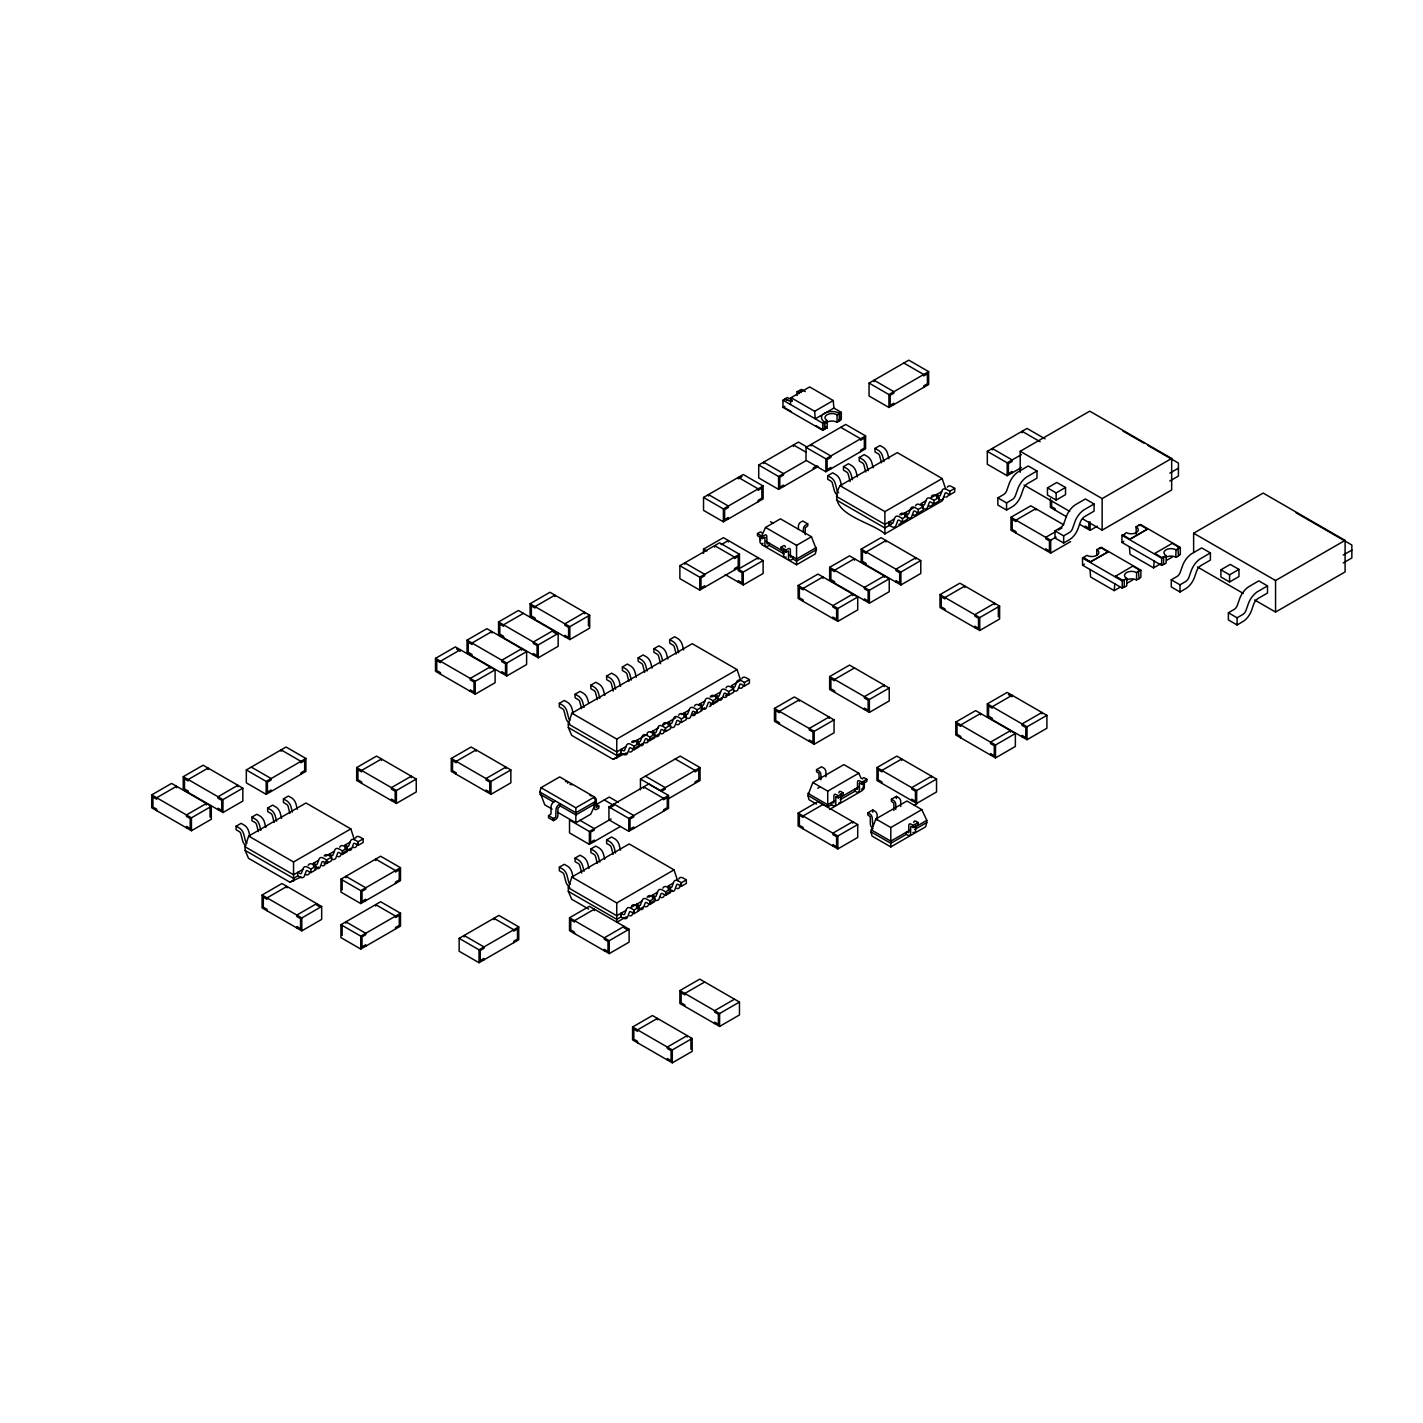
<?xml version="1.0" encoding="UTF-8"?>
<svg xmlns="http://www.w3.org/2000/svg" width="1423" height="1423" viewBox="0 0 1423 1423"><rect width="100%" height="100%" fill="white"/><g stroke="black" fill="none" stroke-linecap="round" stroke-linejoin="round"><path stroke-width="1.5" d="M859.421 783.095L859.367 790.512A4.394 2.544 60 0 1 856.682 792.06L855.045 791.135L840.139 799.726M790.423 404.488L791.046 397.675L809.669 386.931L833.255 400.557L833.878 408.081L841.313 412.368L841.313 419.536L839.463 420.621L839.463 413.453M1089.982 569.485L1090.605 577.009L1114.191 590.616L1114.796 583.821M1129.4 546.734L1130.004 554.259L1153.591 567.866L1154.213 561.053M552.106 809.1L544.813 804.884L539.851 791.988L541.025 787.684L559.701 776.905L594.512 797.005L595.703 803.461L590.741 814.205L575.853 822.814L557.585 812.266M762.23 534.621L765.538 527.453L780.427 518.844L811.466 536.756L816.428 549.669L815.237 553.956L796.56 564.753L761.75 544.653M926.8 822.512L925.608 826.816L890.798 846.916L872.121 836.137L870.929 831.832L875.892 818.937L906.931 801.024L921.819 809.616L926.8 820.377L926.8 822.512L914.687 829.502M301.178 876.924L289.936 882.224L248.491 858.282L245.13 850.403L245.13 846.81L248.669 836.066L305.963 802.999L350.841 828.898L354.38 839.641M626.298 752.927L613.135 759.331L571.69 735.406L568.328 727.527L568.328 723.933L571.868 713.19L692.236 643.694L737.096 669.61L740.636 680.354L731.386 685.69L733.485 686.9A2.33 1.352 60 0 0 735.033 686.526L736.812 681.706A6.706 3.878 60 0 1 741.276 680.656L744.425 682.471L749.387 679.607L749.387 683.182L744.425 686.064L741.116 684.161A2.312 1.334 60 0 0 739.8 684.463L737.79 689.817A6.724 3.878 60 0 1 733.966 690.742L733.557 690.529M588.642 909.03L571.69 899.247L568.328 891.367L568.328 887.774L571.868 877.03L629.162 843.946L674.04 869.862L677.579 880.606M944.054 496.805L942.382 500.754L884.893 533.927C870.68 520.978 823.881 513.881 840.015 485.688L897.308 452.621L942.186 478.537L945.726 489.281M835.835 796.702L835.781 804.12A4.394 2.544 60 0 1 833.095 805.667L831.459 804.742L827.724 806.894L807.873 795.421L812.835 782.525L843.875 764.613L858.763 773.205L861.253 778.577M326.294 860.897L324.96 864.455A6.724 3.878 60 0 1 322.096 865.7M357.813 842.701L356.497 846.24A6.724 3.878 60 0 1 353.153 847.361M633.733 747.111L632.399 750.668A6.724 3.878 60 0 1 629.535 751.913M665.253 728.914L663.918 732.471A6.724 3.878 60 0 1 660.592 733.574M696.79 710.717L695.456 714.257A6.724 3.878 60 0 1 692.129 715.378M633.733 910.969L632.399 914.509A6.724 3.878 60 0 1 629.535 915.754M681.03 883.647L679.696 887.205A6.724 3.878 60 0 1 676.832 888.45M309.342 873.206L309.182 873.562A6.724 3.878 60 0 1 305.376 874.469M340.88 855.01L340.72 855.348A6.724 3.878 60 0 1 337.856 856.593M648.319 741.223L648.159 741.561A6.724 3.878 60 0 1 645.295 742.806M679.838 723.009L679.696 723.364A6.724 3.878 60 0 1 676.832 724.609M711.375 704.812L711.215 705.168A6.724 3.878 60 0 1 709.259 706.466M727.135 695.705L726.993 696.06A6.724 3.878 60 0 1 723.649 697.181M742.913 686.615L742.753 686.953A6.724 3.878 60 0 1 739.426 688.074M648.319 905.064L648.159 905.419A6.724 3.878 60 0 1 645.295 906.664M664.079 895.956L663.918 896.312A6.724 3.878 60 0 1 660.112 897.237M900.937 522.686L900.777 523.041A6.724 3.878 60 0 1 898.82 524.358M916.714 513.596L916.554 513.934A6.724 3.878 60 0 1 912.73 514.859M932.474 504.489L932.314 504.845A6.724 3.878 60 0 1 928.988 505.948M948.234 495.382L948.092 495.738A6.724 3.878 60 0 1 945.672 497.036M822.707 414.52L824.557 413.31A10.53 6.083 0 0 1 839.463 413.31L839.588 420.834L837.08 422.275L835.71 421.617A7.026 4.056 0 0 0 826.052 422.916M784.713 399.045L787.328 397.533A7.026 4.056 0 0 0 792.291 398.725M797.129 395.469L797.129 391.734L799.726 390.364A10.53 6.083 0 0 1 801.416 391.627M820.84 415.605L821.836 416.032A10.53 6.083 0 0 0 824.557 421.902L824.557 429.212L822.707 430.297L782.97 407.352L782.97 400.183L784.838 399.116A10.53 6.083 0 0 0 792.291 400.895M782.97 407.352L784.838 406.284M791.046 397.675L814.632 411.3L833.255 400.557M151.71 794.888L171.578 783.415L211.298 806.361L211.298 819.257L191.447 830.73L151.71 807.784L151.71 794.888L191.447 817.834L211.298 806.361M183.247 776.691L203.115 765.218L242.835 788.146L242.835 801.06L222.966 812.515L183.247 789.587L183.247 776.691L222.966 799.619L242.835 788.146M869.062 383.089L908.799 360.161L928.65 371.634L928.65 384.53L888.93 407.458L869.062 396.003L869.062 383.089L888.93 394.562L928.65 371.634M833.878 408.081L815.254 418.824L814.632 411.3M782.97 400.183L822.707 423.129L827.19 420.532L827.19 427.985L822.707 429.568M827.065 420.461L826.888 420.372A7.026 4.056 0 0 1 826.585 415.036A7.026 4.056 0 0 1 835.71 414.164L837.08 414.822L841.313 412.368M818.296 466.459L778.577 489.387L758.708 477.915L758.708 465.019L798.428 442.091L807.464 447.302M703.531 497.445L743.251 474.517L763.119 485.99L763.119 498.886L723.382 521.814L703.531 510.359L703.531 497.445L723.382 508.918L763.119 485.99M823.935 428.999L822.707 429.728L815.877 425.637M838.841 420.408L840.086 419.536L838.841 420.265L839.588 420.834M742.006 476.669L738.288 478.822L738.288 477.381L758.139 488.854L758.139 490.277L761.874 488.125L761.874 498.175L758.139 500.309L758.139 501.75M435.509 658.351L455.36 646.896L495.097 669.824L495.097 682.72L475.229 694.193L435.509 671.265L435.509 658.351L475.229 681.297L495.097 669.824M467.029 640.154L486.897 628.681L526.617 651.609L526.617 664.523L506.766 675.978L467.029 653.05L467.029 640.154L506.766 663.082L526.617 651.609M498.566 621.94L518.434 610.485L558.154 633.413L558.154 646.309L538.285 657.782L498.566 634.854L498.566 621.94L538.285 644.886L558.154 633.413M530.103 603.743L549.954 592.27L589.691 615.216L589.691 628.112L569.823 639.585L530.103 616.639L530.103 603.743L569.823 626.671L589.691 615.216M246.321 769.95L286.041 747.022L305.909 758.477L305.909 771.391L266.172 794.319L246.321 782.846L246.321 769.95L266.172 781.423L305.909 758.477M806.005 447.391L845.724 424.445L865.593 435.918L865.593 448.814L825.874 471.76L806.005 460.287L806.005 447.391L825.874 458.846L865.593 435.918M523.397 613.349L503.529 624.804L503.529 626.245L499.811 624.092L499.811 634.124L503.529 636.277L503.529 637.717M758.708 465.019L778.577 476.492L805.88 460.714M817.051 465.73L813.333 467.882L813.333 469.323M837.222 495.257A6.724 3.878 60 0 1 834.376 490.722L832.348 483.037A2.312 1.334 60 0 0 831.05 481.205L827.724 479.284L827.724 475.691L832.686 472.827L835.852 474.659A6.706 3.878 60 0 1 840.317 480.867L841.633 486.008M850.136 481.614L848.126 473.93A2.312 1.334 60 0 0 846.81 472.116L843.501 470.177L843.501 466.602L848.464 463.738L851.612 465.552A6.706 3.878 60 0 1 856.077 471.778L857.411 476.918M865.753 471.991L863.886 464.823A2.312 1.334 60 0 0 862.587 463.009L859.261 461.07L859.261 457.495L864.223 454.631L867.372 456.445A6.706 3.878 60 0 1 871.854 462.671L873.171 467.811M881.513 462.884L879.663 455.734A2.312 1.334 60 0 0 878.347 453.901L875.02 451.98L875.02 448.387L879.983 445.524L883.149 447.338A6.706 3.878 60 0 1 887.614 453.563L888.93 458.704M703.531 553.422L703.531 549.118L723.382 537.663L763.119 560.591L763.119 573.487L743.251 584.96L725.25 574.572M679.874 565.714L719.593 542.786L739.462 554.259L739.462 567.154L699.742 590.083L679.874 578.627L679.874 565.714L699.742 577.187L739.462 554.259M721.123 544.689L728.345 540.527L728.345 541.967M245.628 845.778A6.724 3.878 60 0 1 242.782 841.224L240.754 833.54A2.312 1.334 60 0 0 239.455 831.726L236.129 829.787L236.129 826.212L241.092 823.348L244.258 825.162A6.706 3.878 60 0 1 248.723 831.388L250.039 836.528M258.381 831.601L256.531 824.451A2.312 1.334 60 0 0 255.215 822.619L251.907 820.697L251.907 817.104L256.869 814.241L260.018 816.055A6.706 3.878 60 0 1 264.482 822.281L265.816 827.421M274.159 822.494L272.291 815.343A2.312 1.334 60 0 0 270.993 813.529L267.666 811.59L267.666 808.015L272.629 805.133L275.777 806.966A6.706 3.878 60 0 1 280.26 813.173L281.576 818.314M289.918 813.405L288.069 806.236A2.312 1.334 60 0 0 286.752 804.422L283.426 802.483L283.426 798.908L288.389 796.044L291.555 797.858A6.706 3.878 60 0 1 296.02 804.084L297.336 809.225M764.756 537.271L762.426 538.552L757.463 535.688L757.463 533.536L759.633 532.291A3.077 1.779 -60 0 1 761.732 532.931M356.675 767.584L376.544 756.111L416.263 779.057L416.263 791.953L396.394 803.426L356.675 780.48L356.675 767.584L396.394 790.512L416.263 779.057M757.463 533.536L762.426 536.4L764.596 535.155A3.077 1.779 -60 0 1 766.784 536.4L767.033 543.942L769.256 543.212L769.256 545.365L784.162 553.956M769.256 545.365L767.602 546.29A4.394 2.544 -60 0 1 764.934 544.742L764.88 537.36M805.258 534.692L805.276 527.702L807.748 526.012L807.748 523.86L805.56 525.123A3.077 1.779 -60 0 0 803.39 528.876L803.39 532.291M738.288 582.096L738.288 580.655L742.006 582.807L742.006 572.775L738.288 570.623L738.288 569.2L758.139 557.727L758.139 559.168M816.428 549.669L796.56 561.124L792.842 558.99L791.206 559.915A4.394 2.544 -60 0 1 788.52 558.367L788.449 550.95L786.012 552.177L781.049 549.314L781.049 547.161L783.219 545.898A3.077 1.779 -60 0 1 785.389 547.161M738.288 569.2L743.251 572.064L763.119 560.591M781.049 547.161L786.012 550.025L788.182 548.762A3.077 1.779 -60 0 1 790.37 550.025L790.405 557.176L792.842 556.838L792.842 558.99M765.538 527.453L796.56 545.365L811.466 536.756M451.269 758.477L471.138 747.022L510.857 769.95L510.857 782.846L490.988 794.319L451.269 771.391L451.269 758.477L490.988 781.423L510.857 769.95M816.428 547.517L796.56 558.99L789.534 554.917M1021.447 467.491L1007.182 475.727L987.313 464.272L987.313 451.358L1027.032 428.43L1045.087 438.853M840.015 485.688L884.893 511.604L942.186 478.537M569.787 723.684A6.724 3.878 60 0 1 565.98 718.348L563.97 710.664A2.312 1.334 60 0 0 562.654 708.85L559.328 706.911L559.328 703.336L564.308 700.454L567.457 702.286A6.706 3.878 60 0 1 571.921 708.512L573.256 713.652M581.58 708.725L579.73 701.557A2.312 1.334 60 0 0 578.414 699.742L575.105 697.804L575.105 694.228L580.068 691.365L583.217 693.179A6.706 3.878 60 0 1 587.681 699.404L588.571 702.837M597.358 699.618L595.49 692.467A2.312 1.334 60 0 0 594.191 690.635L590.865 688.714L590.865 685.121L595.828 682.257L598.994 684.072A6.706 3.878 60 0 1 603.459 690.297L604.775 695.438M613.277 691.044L611.267 683.36A2.312 1.334 60 0 0 609.951 681.546L606.625 679.607L606.625 676.014L611.605 673.15L614.754 674.982A6.706 3.878 60 0 1 619.218 681.19L620.553 686.331M628.877 681.404L627.027 674.253A2.312 1.334 60 0 0 625.711 672.439L622.402 670.5L622.402 666.925L627.365 664.061L630.514 665.875A6.706 3.878 60 0 1 634.978 672.101L636.312 677.241M644.655 672.314L642.787 665.146A2.312 1.334 60 0 0 641.488 663.331L638.162 661.393L638.162 657.817L643.125 654.954L646.291 656.768A6.706 3.878 60 0 1 650.756 662.993L652.072 668.134M660.574 663.741L658.564 656.056A2.312 1.334 60 0 0 657.248 654.224L653.922 652.303L653.922 648.71L658.902 645.846L662.051 647.661A6.706 3.878 60 0 1 666.515 653.886L667.849 659.027M676.192 654.1L674.324 646.949A2.312 1.334 60 0 0 673.008 645.135L669.699 643.196L669.699 639.621L674.662 636.739L677.81 638.571A6.706 3.878 60 0 1 682.275 644.779L683.609 649.937M248.669 836.066L293.547 861.982L350.841 828.898M894.391 518.915L884.893 524.393L836.475 496.449M901.346 514.895L913.584 507.833M925.928 500.718L920.966 503.582L923.047 504.791A2.33 1.352 60 0 0 924.612 504.4L926.373 499.598A6.706 3.878 60 0 1 930.838 498.53L933.986 500.362L938.967 497.481L938.967 501.074L933.986 503.938L930.678 502.034A2.312 1.334 60 0 0 929.361 502.355L927.351 507.709A6.724 3.878 60 0 1 923.527 508.634L923.118 508.42M931.318 497.588L941.688 491.611M891.67 524.073L884.893 527.986L836.475 500.024M902.467 518.559L907.429 515.695L907.429 519.27L902.467 522.134L899.14 520.231A2.312 1.334 60 0 0 897.824 520.551L895.814 525.905A6.724 3.878 60 0 1 892.008 526.83L889.428 525.372L889.428 521.779L891.51 522.988A2.33 1.352 60 0 0 893.075 522.615L894.836 517.794A6.706 3.878 60 0 1 899.3 516.745L902.467 518.559L902.467 522.134M905.188 516.264L905.188 512.689L907.287 513.881A2.33 1.352 60 0 0 908.835 513.507L910.613 508.705A6.706 3.878 60 0 1 915.078 507.637L918.226 509.452L923.189 506.588L923.189 510.181L918.226 513.045L914.9 511.142A2.312 1.334 60 0 0 913.602 511.444L911.592 516.798A6.724 3.878 60 0 1 907.767 517.723L907.358 517.51M936.725 498.068L936.725 494.475L938.806 495.684A2.33 1.352 60 0 0 940.372 495.311L942.133 490.49A6.706 3.878 60 0 1 946.597 489.423L949.764 491.255L954.726 488.391L954.726 491.967L949.764 494.83L946.437 492.927A2.312 1.334 60 0 0 945.121 493.247L943.111 498.601A6.724 3.878 60 0 1 939.305 499.526L938.895 499.313M1020.202 472.311L1020.202 451.287L1089.733 411.158L1171.663 458.455L1171.663 489.992L1102.149 530.139L1083.081 519.128M302.797 869.435L293.547 874.771L245.13 846.81M313.345 863.334L318.556 860.328M325.689 856.219L334.334 851.221M345.131 848.57L345.131 844.995L350.094 842.131M987.313 451.358L1007.182 462.831L1021.447 454.595M262.081 895.014L281.95 883.541L321.669 906.487L321.669 919.383L301.801 930.855L262.081 907.91L262.081 895.014L301.801 917.96L321.669 906.487M798.125 585.529L817.976 574.074L857.713 597.002L857.713 609.898L837.845 621.371L798.125 598.443L798.125 585.529L837.845 608.475L857.713 597.002M829.645 567.332L849.513 555.859L889.233 578.805L889.233 591.701L869.382 603.174L829.645 580.228L829.645 567.332L869.382 590.26L889.233 578.805M861.182 549.118L881.05 537.663L920.77 560.591L920.77 573.487L900.901 584.96L861.182 562.032L861.182 549.118L900.901 572.064L920.77 560.591M245.13 850.403L293.547 878.347L297.585 876.017L297.834 872.299L299.915 873.509A2.33 1.352 60 0 0 301.48 873.135L303.241 868.315A6.706 3.878 60 0 1 307.706 867.247L310.872 869.079L315.835 866.198L315.835 869.791L310.872 872.655L307.546 870.751A2.312 1.334 60 0 0 306.23 871.072L304.22 876.426A6.724 3.878 60 0 1 300.413 877.351L297.834 875.874M313.594 866.785L313.594 863.192L315.693 864.401A2.33 1.352 60 0 0 317.24 864.028L319.019 859.207A6.706 3.878 60 0 1 323.483 858.14L326.632 859.972L331.595 857.108L331.595 860.684L326.632 863.548L323.306 861.644A2.312 1.334 60 0 0 322.007 861.964L319.997 867.319A6.724 3.878 60 0 1 316.173 868.243L315.764 868.03M329.371 854.085L331.452 855.294A2.33 1.352 60 0 0 333.018 854.921L334.779 850.1A6.706 3.878 60 0 1 339.243 849.051L342.392 850.865L347.372 848.001L347.372 851.577L342.392 854.458L339.083 852.555A2.312 1.334 60 0 0 337.767 852.857L335.757 858.211A6.724 3.878 60 0 1 331.933 859.136L331.523 858.923M345.131 844.995L347.212 846.187A2.33 1.352 60 0 0 348.777 845.813L350.538 841.011A6.706 3.878 60 0 1 355.003 839.944L358.169 841.758L363.132 838.894L363.132 842.487L358.169 845.351L354.843 843.448A2.312 1.334 60 0 0 353.527 843.75L351.517 849.122A6.724 3.878 60 0 1 347.71 850.029L347.301 849.833M289.936 882.224L293.761 880.001M314.536 869.204L318.361 866.998M324.088 863.708L327.895 861.502M341.253 853.782L350.787 848.286M1036.976 470.995L1026.57 477.043A15.76 9.107 -60 0 0 1018.139 487.947L1015.364 495.755A5.301 3.059 -60 0 1 1012.536 499.42L1006.559 502.906L997.861 497.872L997.861 505.04L1006.559 510.057L1012.198 506.801A14.088 8.129 -60 0 0 1021.091 495.311L1023.19 489.281A6.973 4.02 -60 0 1 1027.602 483.571L1036.976 478.164L1036.976 470.995L1028.278 465.979L1017.89 472.027A15.76 9.107 -60 0 0 1009.441 482.931L1006.684 490.739A5.301 3.059 -60 0 1 1003.855 494.404L997.861 497.872M340.915 879.183L380.635 856.237L400.503 867.71L400.503 880.606L360.766 903.552L340.915 892.079L340.915 879.183L360.766 890.638L400.503 867.71M1047.47 487.876L1056.827 482.468L1065.525 487.484L1065.525 494.653L1056.151 500.06L1047.47 495.044L1047.47 487.876L1056.151 492.892L1065.525 487.484M571.868 713.19L616.746 739.088L737.096 669.61M1070.541 541.629L1050.69 553.102L1010.953 530.174L1010.953 517.26L1030.821 505.805L1063.728 524.802M625.995 746.541L616.746 751.895L568.328 723.933M632.95 742.539L647.216 734.304M651.023 732.098L658.618 727.722M662.424 725.517L675.729 717.832M681.421 714.542L689.07 710.13M698.533 704.67L704.83 701.041M711.82 697.003L720.589 691.934M634.071 746.186L639.034 743.322L639.034 746.915L634.071 749.779L630.745 747.875A2.312 1.334 60 0 0 629.446 748.178L627.418 753.532A6.724 3.878 60 0 1 623.612 754.457L621.033 752.998L621.033 749.423L623.114 750.615A2.33 1.352 60 0 0 624.679 750.241L626.44 745.439A6.706 3.878 60 0 1 630.923 744.371L634.071 746.186L634.071 749.779M636.793 743.891L636.793 740.316L638.891 741.525A2.33 1.352 60 0 0 640.439 741.134L642.218 736.331A6.706 3.878 60 0 1 646.682 735.264L649.831 737.078L654.793 734.215L654.793 737.808L649.831 740.672L646.522 738.768A2.312 1.334 60 0 0 645.206 739.071L643.196 744.442A6.724 3.878 60 0 1 639.372 745.367L638.963 745.154M652.57 734.802L652.57 731.209L654.651 732.418A2.33 1.352 60 0 0 656.216 732.045L657.977 727.224A6.706 3.878 60 0 1 662.442 726.157L665.608 727.989L670.571 725.125L670.571 728.701L665.608 731.564L662.282 729.661A2.312 1.334 60 0 0 660.966 729.981L658.956 735.335A6.724 3.878 60 0 1 655.149 736.26L654.74 736.047M668.33 725.694L668.33 722.101L670.411 723.311A2.33 1.352 60 0 0 671.976 722.937L673.737 718.117A6.706 3.878 60 0 1 678.22 717.067L681.368 718.882L686.331 716.018L686.331 719.593L681.368 722.457L678.042 720.572A2.312 1.334 60 0 0 676.743 720.874L674.715 726.228A6.724 3.878 60 0 1 670.909 727.153L670.5 726.94M684.089 716.587L684.089 713.012L686.188 714.204A2.33 1.352 60 0 0 687.736 713.83L689.515 709.028A6.706 3.878 60 0 1 693.979 707.96L697.128 709.775L702.09 706.911L702.09 710.504L697.128 713.368L693.819 711.464A2.312 1.334 60 0 0 692.503 711.767L690.493 717.121A6.724 3.878 60 0 1 686.669 718.046L686.26 717.832M699.867 703.905L701.948 705.114A2.33 1.352 60 0 0 703.513 704.741L705.274 699.92A6.706 3.878 60 0 1 709.739 698.853L712.905 700.685L717.868 697.804L717.868 701.397L712.905 704.26L709.579 702.357A2.312 1.334 60 0 0 708.263 702.677L706.253 708.031A6.724 3.878 60 0 1 702.446 708.956L702.037 708.743M715.627 698.391L715.627 694.798L717.726 696.007A2.33 1.352 60 0 0 719.273 695.634L721.034 690.813A6.706 3.878 60 0 1 725.517 689.746L728.665 691.578L733.628 688.714L733.628 692.289L728.665 695.153L725.339 693.25A2.312 1.334 60 0 0 724.04 693.57L722.03 698.924A6.724 3.878 60 0 1 718.206 699.849L717.797 699.636M613.135 759.331L620.784 754.919M633.929 748.516L643.481 743.019M647.305 740.814L660.681 733.094M693.143 714.346L696.95 712.14M700.774 709.935L704.598 707.729M710.326 704.421L721.781 697.804M725.605 695.598L729.412 693.392M340.915 924.683L380.635 901.755L400.503 913.228L400.503 926.124L360.766 949.052L340.915 937.597L340.915 924.683L360.766 936.156L400.503 913.228M555.361 800.953L553.707 801.932A4.394 2.544 -60 0 0 551.039 806.556L551.003 813.956L548.531 815.646L548.531 817.798L553.494 820.662L555.682 819.399A3.077 1.779 -60 0 0 557.852 815.646L557.941 808.228L560.324 805.969L575.853 814.917L595.703 803.461M1020.202 451.287L1102.149 498.601L1171.663 458.455M1094.074 503.973L1083.686 510.021A15.76 9.107 -60 0 0 1075.237 520.925L1072.48 528.733A5.301 3.059 -60 0 1 1069.651 532.38L1063.657 535.866L1054.977 530.85L1054.977 538.019L1063.657 543.035L1069.296 539.779A14.088 8.129 -60 0 0 1078.207 528.289L1080.288 522.241A6.973 4.02 -60 0 1 1084.7 516.549L1094.074 511.142L1094.074 503.973L1085.375 498.957L1074.988 505.005A15.76 9.107 -60 0 0 1066.556 515.909L1063.781 523.717A5.301 3.059 -60 0 1 1060.953 527.364L1054.977 530.85M940.016 594.636L959.885 583.163L999.604 606.109L999.604 619.005L979.736 630.478L940.016 607.532L940.016 594.636L979.736 617.582L999.604 606.109M548.531 815.646L553.494 818.51L555.753 817.193L556.002 809.42A4.394 2.544 -60 0 1 558.688 804.795L560.324 803.817L560.324 805.969M541.025 787.684L575.853 807.784L594.512 797.005M1054.745 532.131L1045.727 537.343L1045.727 538.766L1049.445 540.918L1049.445 550.95L1045.727 548.798L1045.727 550.239M1058.356 530.032L1061.967 527.951M595.703 801.309L575.853 812.764L539.851 791.988M1010.953 517.26L1050.69 540.206L1056.097 537.076M1169.848 473.13L1178.422 468.167M594.956 805.311L609.24 797.076L618.276 802.287M640.457 789.801L640.457 779.057L680.194 756.111L700.045 767.584L700.045 780.48L669.006 798.41M594.458 802.999L594.458 808.122A3.077 1.779 -60 0 0 596.646 809.367L598.816 808.122L598.816 805.969L596.522 807.25M774.468 708.423L794.336 696.95L834.056 719.878L834.056 732.792L814.205 744.247L774.468 721.319L774.468 708.423L814.205 731.351L834.056 719.878M829.645 676.565L849.513 665.092L889.233 688.021L889.233 700.934L869.382 712.389L829.645 689.461L829.645 676.565L869.382 699.493L889.233 688.021M1169.848 481.01L1178.422 476.065L1178.422 463.08L1147.667 445.328M608.937 806.93L648.657 784.002L668.525 795.457L668.525 808.371L628.788 831.299L608.937 819.826L608.937 806.93L628.788 818.403L668.525 795.457M1079.541 524.251L1090.107 530.352L1097.329 526.172M610.165 807.641L613.9 805.489L613.9 804.066L633.751 815.539L633.751 816.962L630.033 819.114L630.033 829.147L633.751 826.994L633.751 828.435M854.476 667.956L834.625 679.429L834.625 680.852L830.89 678.718L830.89 688.75L834.625 690.902L834.625 692.325M620.41 826.461L589.371 844.373L569.52 832.917L569.52 820.004L589.371 831.477L611.107 818.937M700.045 767.584L660.325 790.512L640.457 779.057M661.57 791.241L665.288 789.089L665.288 787.648L645.419 776.175M1124.117 587.041L1122.249 588.108L1082.529 565.18L1082.529 558.012L1086.87 555.361A7.026 4.056 0 0 0 1096.813 555.361A7.026 4.056 0 0 0 1096.813 549.634L1096.688 555.148M1096.688 549.563L1101.153 547.837L1099.908 548.691M1136.212 534.319L1136.088 526.795L1138.578 525.372L1140.57 525.229L1147.383 529.16L1130.004 539.192L1123.192 535.119L1124.419 534.39L1123.192 535.261M1163.534 564.291L1161.666 565.358L1121.947 542.43L1121.947 535.261L1124.419 534.55M1138.578 525.372L1140.57 524.5L1180.29 547.446L1180.29 554.614L1178.422 555.682M1083.775 557.869C1084.611 556.055 1085.536 561.32 1090.605 561.818L1107.983 551.928L1090.605 561.818L1083.775 558.012M1140.57 525.229L1138.702 525.585M569.787 887.525A6.724 3.878 60 0 1 565.98 882.189L563.97 874.505A2.312 1.334 60 0 0 562.654 872.69L559.328 870.751L559.328 867.176L564.308 864.312L567.457 866.127A6.706 3.878 60 0 1 571.921 872.352L573.256 877.493M581.74 873.082L579.73 865.415A2.312 1.334 60 0 0 578.414 863.583L575.105 861.662L575.105 858.069L580.068 855.205L583.217 857.02A6.706 3.878 60 0 1 587.681 863.245L589.015 868.386M597.358 863.459L595.49 856.308A2.312 1.334 60 0 0 594.191 854.476L590.865 852.555L590.865 848.962L595.828 846.098L598.994 847.912A6.706 3.878 60 0 1 603.459 854.138L604.775 859.279M613.117 854.351L611.267 847.201A2.312 1.334 60 0 0 609.951 845.387L606.625 843.448L606.625 839.872L611.605 836.991L614.754 838.823A6.706 3.878 60 0 1 619.218 845.031L620.553 850.189M1082.529 565.18L1084.397 564.113M1121.947 542.43L1123.796 541.345M459.149 938.344L498.886 915.416L518.737 926.871L518.737 939.785L479.017 962.713L459.149 951.24L459.149 938.344L479.017 949.817L518.737 926.871M1139.129 578.663L1140.872 577.364L1140.872 570.196L1136.372 572.473A7.026 4.056 0 0 0 1127.105 572.295A7.026 4.056 0 0 0 1125.593 577.578L1126.749 578.361L1126.749 585.814L1124.241 587.254L1124.241 579.801L1122.249 580.228L1115.419 576.297L1132.797 566.105L1139.627 570.196L1138.4 570.765L1139.129 578.663L1136.372 579.926A7.026 4.056 0 0 0 1126.447 580.104M1193.63 552.142L1193.63 533.216L1263.162 493.07L1345.091 540.384L1345.091 571.921L1275.559 612.05L1254.606 599.955M1163.534 564.433L1163.658 557.051L1161.666 557.478L1154.836 553.387L1172.214 543.355L1179.044 547.304L1178.422 548.513M1082.529 558.012L1122.249 580.958L1126.749 578.361M1121.947 535.261L1161.666 558.19L1166.149 555.61L1166.149 563.063L1163.658 564.504M1165.846 557.354A7.026 4.056 0 0 1 1175.772 557.176L1176.056 549.883L1180.29 547.446M1114.191 590.616L1119.776 587.397M1127.212 583.092L1132.797 579.873M1153.591 567.866L1161.043 563.561M1166.629 560.342L1172.214 557.122M1176.056 557.336L1178.546 555.895L1177.799 548.015M819.043 778.737L819.008 773.418L816.553 771.782L816.553 769.63L821.516 766.766L823.686 768.011A3.077 1.779 60 0 1 825.874 771.782L825.874 776.887M569.52 917.764L589.371 906.309L629.108 929.237L629.108 942.133L609.24 953.606L569.52 930.678L569.52 917.764L609.24 940.71L629.108 929.237M1210.386 552.924L1199.998 558.972A15.76 9.107 -60 0 0 1191.567 569.876L1188.792 577.685A5.301 3.059 -60 0 1 1185.964 581.331L1179.987 584.817L1171.289 579.801L1171.289 586.97L1179.987 591.986L1185.626 588.731A14.088 8.129 -60 0 0 1194.52 577.24L1196.618 571.192A6.973 4.02 -60 0 1 1201.03 565.5L1210.386 560.093L1210.386 552.924L1201.706 547.908L1191.318 553.956A15.76 9.107 -60 0 0 1182.869 564.86L1180.112 572.669A5.301 3.059 -60 0 1 1177.266 576.315L1171.289 579.801M571.868 877.03L616.746 902.929L674.04 869.862M817.798 788.253L820.288 786.83M812.835 782.525L827.724 791.135L858.763 773.205M625.995 910.382L616.746 915.736L568.328 887.774M631.154 907.412L641.773 901.293M648.888 897.184L657.533 892.185M668.33 889.535L668.33 885.942L673.292 883.078M798.125 813.102L817.976 801.629L857.713 824.557L857.713 837.471L837.845 848.926L798.125 825.998L798.125 813.102L837.845 836.03L857.713 824.557M876.942 767.584L896.81 756.111L936.53 779.057L936.53 791.953L916.679 803.426L876.942 780.48L876.942 767.584L916.679 790.512L936.53 779.057M955.776 722.066L975.644 710.611L1015.364 733.539L1015.364 746.435L995.513 757.908L955.776 734.98L955.776 722.066L995.513 745.012L1015.364 733.539M987.313 703.869L1007.182 692.396L1046.901 715.342L1046.901 728.238L1027.032 739.711L987.313 716.765L987.313 703.869L1027.032 726.797L1046.901 715.342M1220.898 569.805L1230.255 564.397L1238.953 569.413L1238.953 576.582L1229.579 581.989L1220.898 576.973L1220.898 569.805L1229.579 574.821L1238.953 569.413M634.071 910.026L639.034 907.163L639.034 910.756L634.071 913.619L630.745 911.716A2.312 1.334 60 0 0 629.446 912.018L627.418 917.39A6.724 3.878 60 0 1 623.612 918.297L621.033 916.839L621.033 913.264L623.114 914.455A2.33 1.352 60 0 0 624.679 914.082L626.44 909.279A6.706 3.878 60 0 1 630.923 908.212L634.071 910.026L634.071 913.619M636.793 907.732L636.793 904.156L638.891 905.366A2.33 1.352 60 0 0 640.439 904.992L642.218 900.172A6.706 3.878 60 0 1 646.682 899.105L649.831 900.937L654.793 898.055L654.793 901.648L649.831 904.512L646.522 902.609A2.312 1.334 60 0 0 645.206 902.929L643.196 908.283A6.724 3.878 60 0 1 639.372 909.208L638.963 908.995M652.57 898.642L652.57 895.049L654.651 896.259A2.33 1.352 60 0 0 656.216 895.885L657.977 891.065A6.706 3.878 60 0 1 662.442 890.015L665.608 891.83L670.571 888.966L670.571 892.541L665.608 895.405L662.282 893.502A2.312 1.334 60 0 0 660.966 893.822L658.956 899.176A6.724 3.878 60 0 1 655.149 900.101L654.74 899.887M668.33 885.942L670.411 887.152A2.33 1.352 60 0 0 671.976 886.778L673.737 881.958A6.706 3.878 60 0 1 678.22 880.908L681.368 882.722L686.331 879.859L686.331 883.434L681.368 886.316L678.042 884.412A2.312 1.334 60 0 0 676.743 884.715L674.715 890.069A6.724 3.878 60 0 1 670.909 890.994L670.5 890.78M626.298 916.786L616.746 922.282L616.746 902.929M637.735 910.169L643.463 906.86M649.19 903.552L654.918 900.261M666.355 893.644L672.083 890.336M822.956 804.493L803.088 815.966L803.088 817.389L799.37 815.237L799.37 825.287L803.088 827.421L803.088 828.862M831.459 804.742L831.459 802.59L833.896 802.946L833.931 795.795A3.077 1.779 60 0 1 836.101 794.532L838.272 795.795L843.252 792.913L843.252 795.066L838.272 797.929L835.995 796.649M855.045 791.135L855.045 788.982L857.482 789.32L857.518 782.17A3.077 1.779 60 0 1 859.688 780.907L861.876 782.17L866.838 779.306L866.838 781.458L861.876 784.322L859.581 783.024M834.767 800.687L827.724 804.742L807.873 793.287M840.139 797.574L858.354 787.061M829.556 809.456L862.534 790.405L863.725 783.966M873.011 828.702A4.394 2.544 60 0 1 870.325 824.077L870.289 816.695L867.834 814.988L867.834 812.853L872.797 809.972L874.967 811.235A3.077 1.779 60 0 1 877.137 814.988L877.137 820.093M893.911 810.452L893.875 803.07L891.421 801.38L891.421 799.228L896.383 796.364L898.553 797.609A3.077 1.779 60 0 1 900.723 801.38L900.723 806.485M1193.63 533.216L1275.559 580.513L1345.091 540.384M1267.502 585.902L1257.114 591.932A15.76 9.107 -60 0 0 1248.665 602.836L1245.908 610.645A5.301 3.059 -60 0 1 1243.062 614.309L1237.085 617.795L1228.387 612.779L1228.387 619.93L1237.085 624.964L1242.724 621.691A14.088 8.129 -60 0 0 1251.635 610.2L1253.716 604.17A6.973 4.02 -60 0 1 1258.128 598.46L1267.502 593.053L1267.502 585.902L1258.804 580.869L1248.416 586.916A15.76 9.107 -60 0 0 1239.967 597.82L1237.21 605.629A5.301 3.059 -60 0 1 1234.381 609.293L1228.387 612.779M1343.259 555.059L1351.85 550.096M914.384 805.311L916.857 803.888M1343.259 562.939L1351.85 557.976L1351.85 545.009L1296.122 512.831M875.892 818.937L890.798 827.546L921.819 809.616M906.309 834.34L906.309 832.188L908.746 832.544L908.799 825.393A3.077 1.779 60 0 1 910.969 824.13L913.139 825.393L918.102 822.512L918.102 824.664L913.139 827.546L910.684 826.336L910.631 833.718A4.394 2.544 60 0 1 907.963 835.265L906.309 834.34L890.798 843.305L870.929 831.832M909.617 830.285L890.798 841.153L870.929 829.68M914.651 827.386L926.8 820.377M679.874 990.586L699.742 979.131L739.462 1002.059L739.462 1014.955L719.593 1026.428L679.874 1003.5L679.874 990.586L719.593 1013.532L739.462 1002.059M704.705 981.995L684.837 993.45L684.837 994.89L681.119 992.738L681.119 1002.77L684.837 1004.923L684.837 1006.363M632.577 1026.997L652.446 1015.542L692.165 1038.47L692.165 1051.366L672.296 1062.839L632.577 1039.911L632.577 1026.997L672.296 1049.943L692.165 1038.47M734.499 999.195L714.631 1010.668L714.631 1012.091L718.366 1014.243L718.366 1024.275L714.631 1022.123L714.631 1023.564M762.995 543.248L762.639 543.426A4.394 2.544 -60 0 1 759.971 541.878L759.953 536.382M827.19 427.985L826.888 427.825A7.026 4.056 0 0 1 825.82 426.971M861.306 789.018L861.644 789.178A4.394 2.544 60 0 0 864.33 787.648L864.348 782.152M1122.694 430.902L1143.825 443.104M903.818 363.025L923.687 374.498L923.687 375.939L927.405 373.787L927.405 383.819L923.687 385.971L923.687 387.394M1040.124 441.717L1022.07 431.294L1022.07 432.734M1136.088 526.795L1136.212 526.866A7.026 4.056 0 0 1 1136.212 532.611A7.026 4.056 0 0 1 1126.287 532.611L1124.419 534.39M1175.932 549.812L1175.772 549.723A7.026 4.056 0 0 0 1166.522 549.545A7.026 4.056 0 0 0 1165.01 554.81L1166.149 555.61M1197.437 566.959L1243.168 593.355M1024.026 485.03L1069.758 511.426M1066.521 516.727L1050.37 507.406L1050.37 498.815M1140.872 570.196L1101.153 547.268L1099.161 548.122M1101.153 547.837L1107.983 551.928M1136.515 580.033L1136.639 572.651M805.329 391.592L801.594 389.44L799.726 390.507A10.53 6.083 0 0 1 801.416 391.77M797.129 391.734L797.254 391.805A7.026 4.056 0 0 1 799.068 393.62M954.726 488.391L951.578 486.559A6.706 3.878 60 0 0 947.291 487.217M840.762 427.327L860.63 438.782L860.63 440.223L864.348 438.071L864.348 448.103L860.63 450.255L860.63 451.696M875.02 448.387L878.187 450.219A6.706 3.878 60 0 1 882.651 456.427L883.968 461.568M784.713 398.902L784.838 398.974A10.53 6.083 0 0 0 792.291 400.752M824.557 421.902L824.682 429.426M791.046 411.443L784.215 407.494M938.967 497.481L935.8 495.666A6.706 3.878 60 0 0 931.336 496.734M859.261 457.495L862.409 459.309A6.706 3.878 60 0 1 866.874 465.534L868.208 470.675M923.189 506.588L920.041 504.774A6.706 3.878 60 0 0 915.576 505.823M843.501 466.602L846.649 468.416A6.706 3.878 60 0 1 851.114 474.642L852.448 479.782M806.112 452.247L793.465 444.954L793.465 446.377M907.429 515.695L904.281 513.863A6.706 3.878 60 0 0 899.798 514.93M827.724 475.691L830.89 477.523A6.706 3.878 60 0 1 835.354 483.731L837.115 490.597A2.33 1.352 60 0 0 838.681 492.767M807.748 523.86L802.768 520.996L800.598 522.241A3.077 1.779 -60 0 0 798.428 526.012L798.428 529.409M770.501 521.707L772.974 523.148M765.948 541.309L784.162 551.822M1008.409 694.549L1012.144 696.701L1012.144 695.26L992.276 706.733L992.276 708.174L988.558 706.021L988.558 716.054L992.276 718.206L992.276 719.629M703.531 549.118L706.84 551.039M749.387 679.607L746.239 677.793A6.706 3.878 60 0 0 741.774 678.842M669.699 639.621L672.848 641.435A6.706 3.878 60 0 1 677.312 647.661L678.646 652.801M733.628 688.714L730.479 686.882A6.706 3.878 60 0 0 726.015 687.949M653.922 648.71L657.088 650.542A6.706 3.878 60 0 1 661.553 656.75L662.442 660.183M866.838 779.306L864.668 778.043A3.077 1.779 60 0 0 862.498 778.986M717.868 697.804L714.702 695.989A6.706 3.878 60 0 0 710.237 697.057M891.421 799.228L893.591 800.473A3.077 1.779 60 0 1 895.761 804.244L895.761 809.349M638.162 657.817L641.311 659.632A6.706 3.878 60 0 1 645.793 665.857L647.109 670.998M918.102 822.512L915.932 821.267A3.077 1.779 60 0 0 913.762 822.512M816.553 769.63L818.723 770.875A3.077 1.779 60 0 1 820.893 774.646L820.893 779.751M702.09 706.911L698.942 705.096A6.706 3.878 60 0 0 694.477 706.146M843.252 792.913L841.082 791.668A3.077 1.779 60 0 0 838.894 792.913M622.402 666.925L625.551 668.739A6.706 3.878 60 0 1 630.015 674.964L631.35 680.105M867.834 812.853L870.004 814.098A3.077 1.779 60 0 1 872.174 817.869L872.939 826.443M556.909 634.124L553.191 631.972L553.191 630.549L533.323 642.022L533.323 643.445L537.058 645.597L537.058 655.629L533.323 653.477L533.323 654.918M686.331 716.018L683.182 714.186A6.706 3.878 60 0 0 678.718 715.253M606.625 676.014L609.791 677.846A6.706 3.878 60 0 1 614.256 684.072L615.572 689.212M816.517 804.048L809.047 799.726L807.873 795.421M670.571 725.125L667.405 723.293A6.706 3.878 60 0 0 662.94 724.36M590.865 685.121L594.014 686.953A6.706 3.878 60 0 1 598.496 693.161L599.812 698.302M654.793 734.215L651.645 732.4A6.706 3.878 60 0 0 647.18 733.468M575.105 694.228L578.254 696.043A6.706 3.878 60 0 1 582.719 702.268L584.053 707.409M675.214 758.975L695.082 770.448L695.082 771.889L698.8 769.736L698.8 779.768L695.082 781.921L695.082 783.344M639.034 743.322L635.885 741.508A6.706 3.878 60 0 0 631.599 742.148M559.328 703.336L562.494 705.15A6.706 3.878 60 0 1 566.959 711.375L568.72 718.224A2.33 1.352 60 0 0 569.947 720.163M456.605 649.03L460.341 651.183L460.341 649.76L440.472 661.215L440.472 662.656L436.754 660.503L436.754 670.535L440.472 672.688L440.472 674.128M568.328 727.527L616.746 755.471L620.784 753.141L620.784 749.565M604.277 799.939L613.295 805.151M596.326 804.529L598.816 805.969M539.851 794.141L553.672 802.127M686.331 879.859L683.182 878.044A6.706 3.878 60 0 0 678.718 879.094M579.89 820.271L594.352 828.613L594.352 830.054L590.616 832.188L590.616 842.238L594.352 840.086L594.352 841.509M606.625 839.872L609.791 841.687A6.706 3.878 60 0 1 614.256 847.912L615.572 853.053M670.571 888.966L667.405 887.134A6.706 3.878 60 0 0 662.94 888.201M590.865 848.962L594.014 850.794A6.706 3.878 60 0 1 598.496 857.002L599.812 862.142M654.793 898.055L651.645 896.241A6.706 3.878 60 0 0 647.18 897.308M575.105 858.069L578.254 859.883A6.706 3.878 60 0 1 582.719 866.109L584.053 871.25M639.034 907.163L635.885 905.348A6.706 3.878 60 0 0 631.421 906.398M559.328 867.176L562.494 868.991A6.706 3.878 60 0 1 566.959 875.216L568.72 882.064A2.33 1.352 60 0 0 570.285 884.234M568.328 891.367L616.746 919.311L620.784 916.981L620.784 913.406M627.863 929.948L624.128 927.814L624.128 926.373L604.277 937.846L604.277 939.269L607.995 941.421L607.995 951.453L604.277 949.301L604.277 950.742M251.284 767.086L271.135 778.541L271.135 779.982L267.417 782.134L267.417 792.166L271.135 790.014L271.135 791.455M363.132 838.894L359.983 837.08A6.706 3.878 60 0 0 355.501 838.147M283.426 798.908L286.592 800.722A6.706 3.878 60 0 1 291.057 806.948L292.373 812.088M347.372 848.001L344.206 846.187A6.706 3.878 60 0 0 339.741 847.236M267.666 808.015L270.815 809.829A6.706 3.878 60 0 1 275.279 816.055L276.613 821.196M331.595 857.108L328.446 855.276A6.706 3.878 60 0 0 324.159 855.934M251.907 817.104L255.055 818.937A6.706 3.878 60 0 1 259.52 825.144L260.854 830.285M315.835 866.198L312.686 864.384A6.706 3.878 60 0 0 308.204 865.451M236.129 826.212L239.295 828.026A6.706 3.878 60 0 1 243.76 834.252L245.521 841.1A2.33 1.352 60 0 0 246.908 843.181M320.424 907.198L316.706 905.046L316.706 903.623L296.838 915.078L296.838 916.519L300.555 918.671L300.555 928.703L296.838 926.551L296.838 927.992M596.362 807.161L596.308 799.779A4.394 2.544 -60 0 0 594.031 798.09M1275.559 580.513L1275.559 612.05M1237.085 617.795L1237.085 624.964M1229.579 574.821L1229.579 581.989M1179.987 584.817L1179.987 591.986M1161.666 558.19L1161.666 565.358M1147.383 529.16L1130.004 539.192M1122.249 580.228L1115.419 576.297M1122.249 580.958L1122.249 588.108M1102.149 498.601L1102.149 530.139M1090.107 521.743L1090.107 530.352M1088.862 522.17L1088.862 528.2L1085.126 526.048L1085.126 527.488M1063.657 535.866L1063.657 543.035M1056.151 492.892L1056.151 500.06M1055.332 510.288L1055.332 508.847L1051.615 506.695L1051.615 500.683M1050.69 540.206L1050.69 553.102M1041.938 713.901L1041.938 712.461L1022.07 723.933L1022.07 725.374L1025.787 727.527L1025.787 737.559L1022.07 735.406L1022.07 736.829M1035.784 510.092L1035.784 508.669L1015.933 520.142L1015.933 521.565L1012.198 519.413L1012.198 529.445L1015.933 531.597L1015.933 533.038M1027.032 726.797L1027.032 739.711M1012.144 472.863L1012.144 471.44L1008.409 473.592L1008.409 463.542L1012.144 461.408L1012.144 459.967L992.276 448.494L992.276 449.935M1010.401 732.098L1010.401 730.675L990.533 742.148L990.533 743.571L994.268 745.723L994.268 755.755L990.533 753.603L990.533 755.044M1007.182 462.831L1007.182 475.727M1006.559 502.906L1006.559 510.057M998.359 606.821L998.359 616.853M995.513 745.012L995.513 757.908M994.641 604.668L994.641 603.245L974.773 614.7L974.773 616.141L978.49 618.294L978.49 628.326L974.773 626.173L974.773 627.614M980.607 714.897L980.607 713.474L960.738 724.93L960.738 726.37L957.021 724.218L957.021 734.25L960.738 736.403L960.738 737.843M979.736 617.582L979.736 630.478M964.847 587.468L964.847 586.045L944.979 597.5L944.979 598.941L941.261 596.788L941.261 606.821L944.979 608.973L944.979 610.414M949.764 491.255L949.764 494.83M933.986 500.362L933.986 503.938M931.567 777.616L931.567 776.175L911.716 787.648L911.716 789.089L915.434 791.241L915.434 801.274L911.716 799.121L911.716 800.544M918.226 509.452L918.226 513.045M916.679 790.512L916.679 803.426M915.807 559.168L915.807 557.727L895.939 569.2L895.939 570.623L899.674 572.775L899.674 582.807L895.939 580.655L895.939 582.096M915.612 825.376L915.594 830.854A4.394 2.544 60 0 1 912.926 832.402M913.139 825.393L913.139 827.546M904.939 512.831L904.939 516.407M901.773 760.416L901.773 758.975L881.922 770.448L881.922 771.889L878.187 769.736L878.187 779.768L881.922 781.921L881.922 783.344M900.901 572.064L900.901 584.96M896.383 796.364L896.383 798.516M893.893 404.594L893.893 403.171L890.175 405.324L890.175 395.274L893.893 393.139L893.893 391.699L874.024 380.226L874.024 381.666M890.798 827.546L890.798 846.916M889.179 521.921L889.179 525.514M888.93 394.562L888.93 407.458M886.013 541.967L886.013 540.527L866.145 551.999L866.145 553.422L862.427 551.27L862.427 561.302L866.145 563.455L866.145 564.895M884.893 511.604L884.893 533.927M884.27 577.364L884.27 575.924L864.419 587.397L864.419 588.837L868.137 590.99L868.137 601.022L864.419 598.87L864.419 600.293M884.27 686.597L884.27 685.157L864.419 696.63L864.419 698.053L868.137 700.205L868.137 710.237L864.419 708.103L864.419 709.526M872.797 809.972L872.797 812.124M869.382 590.26L869.382 603.174M869.382 699.493L869.382 712.389M861.876 782.17L861.876 784.322M854.476 560.164L854.476 558.723L834.625 570.196L834.625 571.637L830.89 569.485L830.89 579.517L834.625 581.669L834.625 583.092M852.751 595.579L852.751 594.138L832.882 605.611L832.882 607.034L836.599 609.186L836.599 619.218L832.882 617.066L832.882 618.507M852.751 823.134L852.751 821.694L832.882 833.166L832.882 834.59L836.599 836.742L836.599 846.774L832.882 844.639L832.882 846.062M840.762 794.07L840.744 801.256A4.394 2.544 60 0 1 838.841 803.017M838.272 795.795L838.272 797.929M837.845 608.475L837.845 621.371M837.845 836.03L837.845 848.926M837.08 414.822L837.08 422.275M830.836 468.896L830.836 467.456L827.101 469.608L827.101 459.576L830.836 457.423L830.836 455.983L810.968 444.527L810.968 445.95M829.093 718.455L829.093 717.014L809.225 728.487L809.225 729.928L812.96 732.062L812.96 742.112L809.225 739.96L809.225 741.383M827.724 791.135L827.724 806.894M825.874 458.846L825.874 471.76M822.956 578.361L822.956 576.938L803.088 588.411L803.088 589.834L799.37 587.681L799.37 597.713L803.088 599.866L803.088 601.306M822.707 423.129L822.707 430.297M814.205 731.351L814.205 744.247M799.299 701.254L799.299 699.814L779.43 711.287L779.43 712.71L775.713 710.575L775.713 720.607L779.43 722.759L779.43 724.182M796.56 545.365L796.56 564.753M786.012 550.025L786.012 552.177M783.539 486.524L783.539 485.083L779.804 487.235L779.804 477.203L783.539 475.051L783.539 473.628L763.671 462.155L763.671 463.578M783.539 550.007L783.557 555.504A4.394 2.544 -60 0 0 786.225 557.033M778.577 476.492L778.577 489.387M762.426 536.4L762.426 538.552M760.576 538.196L760.576 540.349M744.425 682.471L744.425 686.064M743.251 572.064L743.251 584.96M734.499 570.018L734.499 568.577L738.217 566.443L738.217 556.393L734.499 558.545L734.499 557.122L714.631 545.649L714.631 547.09M728.665 691.578L728.665 695.153M728.345 518.95L728.345 517.527L724.627 519.662L724.627 509.63L728.345 507.477L728.345 506.054L708.494 494.581L708.494 496.022M723.382 508.918L723.382 521.814M719.593 1013.532L719.593 1026.428M712.905 700.685L712.905 704.26M704.705 587.219L704.705 585.778L700.988 587.93L700.988 577.898L704.705 575.746L704.705 574.323L684.837 562.85L684.837 564.291M699.742 577.187L699.742 590.083M697.128 709.775L697.128 713.368M690.92 1039.181L690.92 1049.213M687.202 1037.029L687.202 1035.606L667.334 1047.061L667.334 1048.502L671.069 1050.654L671.069 1060.686L667.334 1058.534L667.334 1059.975M681.368 718.882L681.368 722.457M681.368 882.722L681.368 886.316M672.296 1049.943L672.296 1062.839M665.608 727.989L665.608 731.564M665.608 891.83L665.608 895.405M663.545 811.235L663.545 809.794L667.28 807.641L667.28 797.609L663.545 799.762L663.545 798.339L643.694 786.866L643.694 788.289M657.408 1019.829L657.408 1018.406L637.54 1029.861L637.54 1031.301L633.822 1029.149L633.822 1039.181L637.54 1041.334L637.54 1042.774M649.831 737.078L649.831 740.672M649.831 900.937L649.831 904.512M636.543 904.299L636.543 907.874M628.788 818.403L628.788 831.299M616.746 739.088L616.746 758.441M609.24 940.71L609.24 953.606M594.352 910.613L594.352 909.172L574.483 920.645L574.483 922.068L570.748 919.916L570.748 929.948L574.483 932.101L574.483 933.541M589.371 831.477L589.371 844.373M588.446 615.928L588.446 625.96M584.728 613.775L584.728 612.335L564.86 623.808L564.86 625.248L568.577 627.401L568.577 637.433L564.86 635.281L564.86 636.704M575.853 807.784L575.853 822.814M569.823 626.671L569.823 639.585M554.934 596.575L554.934 595.134L535.066 606.607L535.066 608.048L531.348 605.896L531.348 615.928L535.066 618.08L535.066 619.503M553.494 818.51L553.494 820.662M538.285 644.886L538.285 657.782M521.654 650.186L521.654 648.746L501.803 660.219L501.803 661.659L505.521 663.794L505.521 673.844L501.803 671.692L501.803 673.115M513.774 942.649L513.774 941.208L517.492 939.055L517.492 929.023L513.774 931.176L513.774 929.735L493.906 918.28L493.906 919.703M506.766 663.082L506.766 675.978M505.894 768.509L505.894 767.086L486.026 778.541L486.026 779.982L489.761 782.134L489.761 792.166L486.026 790.014L486.026 791.455M491.86 632.986L491.86 631.545L472.009 643.018L472.009 644.459L468.274 642.307L468.274 652.339L472.009 654.491L472.009 655.914M490.988 781.423L490.988 794.319M490.135 668.383L490.135 666.96L470.266 678.415L470.266 679.856L473.984 682.008L473.984 692.04L470.266 689.888L470.266 691.329M483.98 959.849L483.98 958.408L480.262 960.561L480.262 950.528L483.98 948.376L483.98 946.935L464.111 935.48L464.111 936.903M479.017 949.817L479.017 962.713M476.1 751.308L476.1 749.885L456.232 761.341L456.232 762.781L452.514 760.629L452.514 770.661L456.232 772.814L456.232 774.254M475.229 681.297L475.229 694.193M411.3 777.616L411.3 776.175L391.432 787.648L391.432 789.089L395.167 791.241L395.167 801.274L391.432 799.121L391.432 800.544M396.394 790.512L396.394 803.426M395.523 883.47L395.523 882.047L399.258 879.894L399.258 869.862L395.523 872.014L395.523 870.574L375.672 859.101L375.672 860.541M395.523 928.988L395.523 927.565L399.258 925.412L399.258 915.38L395.523 917.515L395.523 916.092L375.672 904.619L375.672 906.06M381.506 760.416L381.506 758.975L361.638 770.448L361.638 771.889L357.92 769.736L357.92 779.768L361.638 781.921L361.638 783.344M365.729 900.67L365.729 899.247L362.011 901.399L362.011 891.367L365.729 889.215L365.729 887.774L345.878 876.319L345.878 877.742M365.729 946.188L365.729 944.765L362.011 946.9L362.011 936.868L365.729 934.715L365.729 933.292L345.878 921.819L345.878 923.26M360.766 890.638L360.766 903.552M360.766 936.156L360.766 949.052M358.169 841.758L358.169 845.351M342.392 850.865L342.392 854.458M342.143 879.894L342.143 889.926M342.143 925.412L342.143 935.445M326.632 859.972L326.632 863.548M310.872 869.079L310.872 872.655M301.801 917.96L301.801 930.855M300.929 774.254L300.929 772.814L304.664 770.661L304.664 760.629L300.929 762.781L300.929 761.341L281.078 749.885L281.078 751.308M293.547 861.982L293.547 881.335M286.912 887.845L286.912 886.422L267.044 897.877L267.044 899.318L263.326 897.166L263.326 907.198L267.044 909.35L267.044 910.791M266.172 781.423L266.172 794.319M237.872 786.723L237.872 785.283L218.004 796.755L218.004 798.196L221.739 800.331L221.739 810.381L218.004 808.228L218.004 809.651M222.966 799.619L222.966 812.515M210.07 807.072L210.07 817.104M208.078 769.523L208.078 768.082L188.21 779.555L188.21 780.978L184.492 778.843L184.492 788.876L188.21 791.028L188.21 792.451M206.335 804.92L206.335 803.497L186.484 814.952L186.484 816.393L190.202 818.545L190.202 828.577L186.484 826.425L186.484 827.866M191.447 817.834L191.447 830.73M176.541 787.719L176.541 786.296L156.69 797.752L156.69 799.192L152.955 797.04L152.955 807.072L156.69 809.225L156.69 810.665M570.036 784.607A4.394 2.544 -60 0 1 572.099 784.802M565.482 781.601A4.394 2.544 -60 0 1 567.759 783.29M589.816 795.155A4.394 2.544 -60 0 1 591.132 796.115"/></g></svg>
